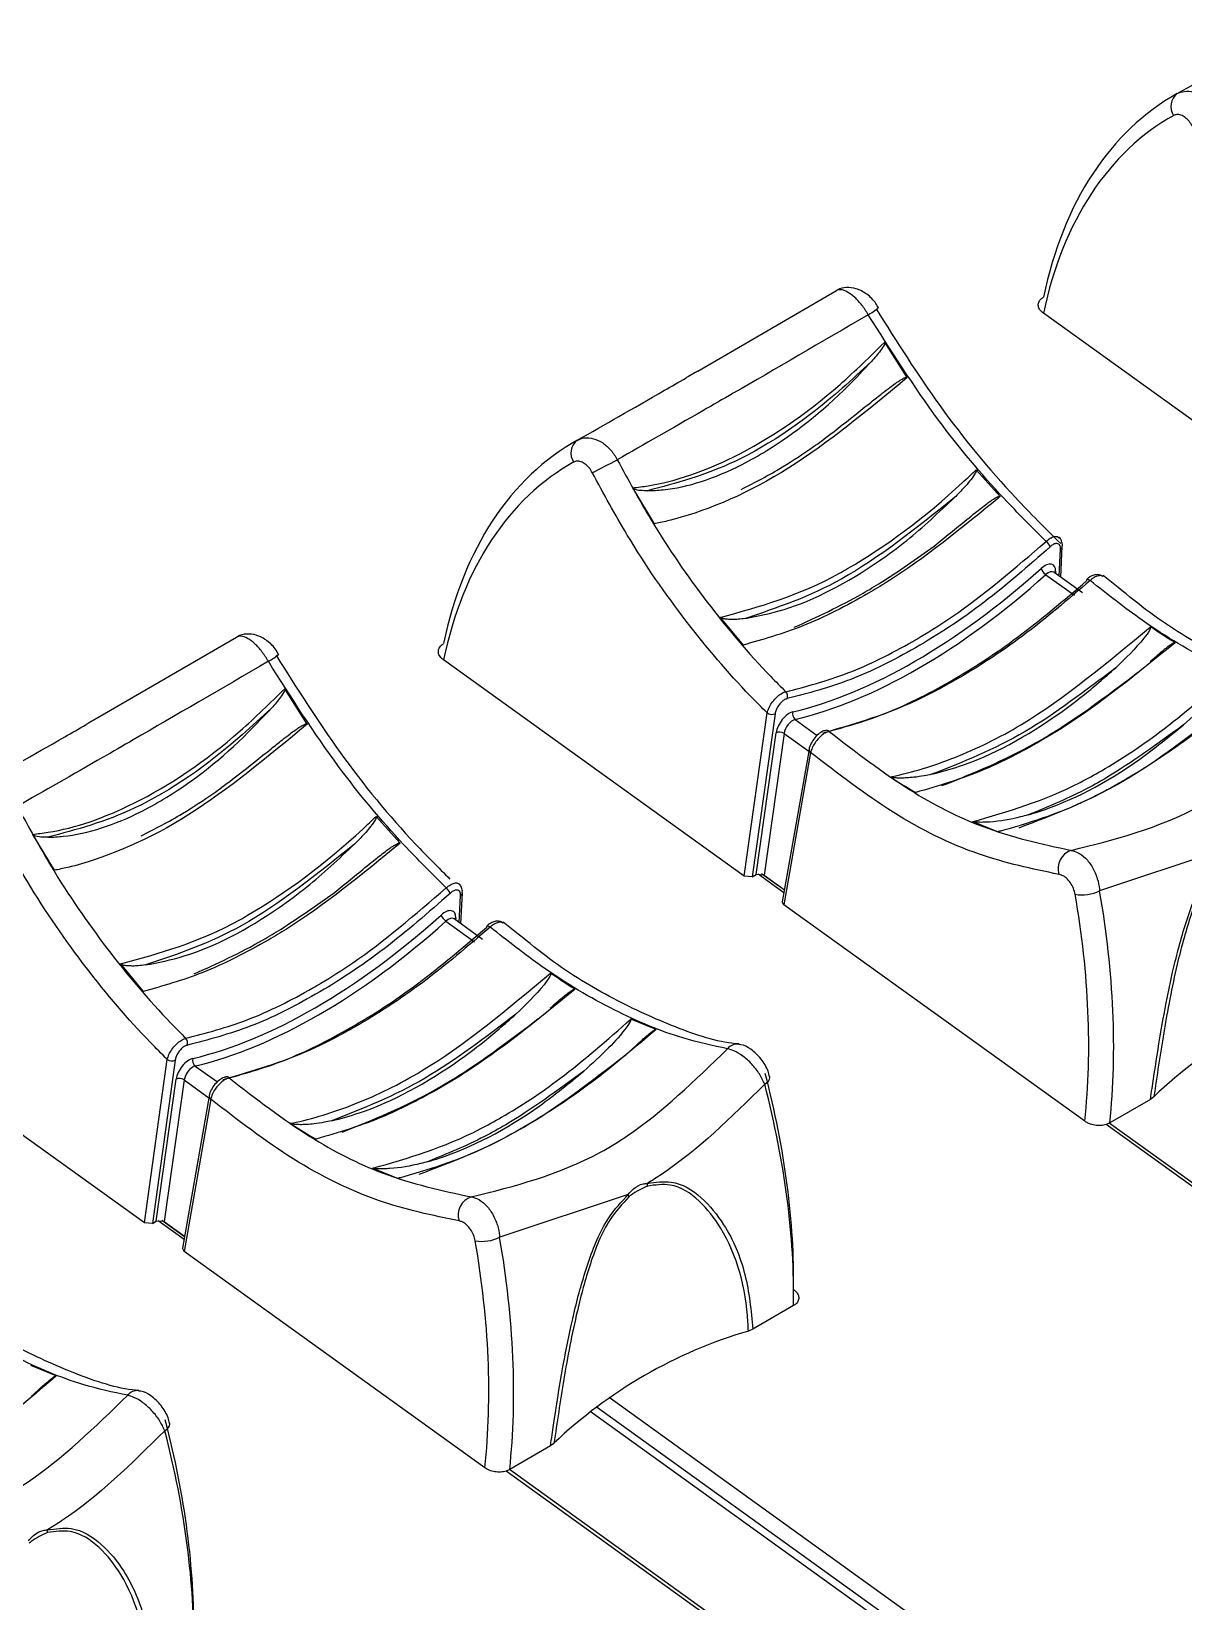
# Model space of a CAD drawing. Header units: inches. Extents: x 1.2 to 43.4, y 1.7 to 28.6.
# Drawn here: x 8.623 to 9.558, y 13.232 to 14.506 of the extents above; entities that cross this region are included whole.
import ezdxf

# ---------------------------------------------------------------- set-up
doc = ezdxf.new("R2010")
doc.units = ezdxf.units.IN
doc.header["$MEASUREMENT"] = 0

msp = doc.modelspace()

# ---------------------------------------------------------------- linework, layer by layer
for p, q in [((9.1639, 14.2303), (9.2764, 14.2957)), ((9.6887, 14.1016), (9.4445, 14.2772)), ((9.3339, 14.225), (9.3156, 14.2538)), ((9.4094, 14.1285), (9.3899, 14.1502)), ((9.1109, 14.1356), (9.1283, 14.1064)), ((9.4574, 14.0639), (9.4584, 14.0861)), ((9.4586, 14.063), (9.4598, 14.0882)), ((9.4531, 14.067), (9.453, 14.067)), ((9.4762, 14.0504), (9.4531, 14.067)), ((9.4544, 14.0679), (9.4543, 14.0661)), ((9.4464, 14.0651), (9.4697, 14.0484)), ((9.5052, 14.0547), (9.493, 14.0643)), ((9.1821, 14.0304), (9.2006, 14.008)), ((8.6768, 13.9491), (8.7893, 14.0144)), ((9.2016, 13.8204), (8.9573, 13.996)), ((8.8468, 13.9438), (8.8285, 13.9726)), ((9.2016, 13.8204), (9.2202, 13.9529)), ((9.2266, 13.9523), (9.2081, 13.8199)), ((9.243, 13.9476), (9.2609, 13.9347)), ((9.2113, 13.8218), (9.2275, 13.9369)), ((9.2339, 13.9363), (9.2178, 13.8214)), ((9.2339, 13.9363), (9.2539, 13.9219)), ((9.2542, 13.9232), (9.2325, 13.7997)), ((9.2555, 13.9207), (9.2338, 13.7972)), ((8.9223, 13.8473), (8.9027, 13.869)), ((9.3871, 13.8647), (9.4078, 13.8564)), ((8.6237, 13.8544), (8.6412, 13.8252)), ((9.5945, 13.8434), (9.4901, 13.8086)), ((9.2081, 13.8199), (9.2016, 13.8204)), ((9.2081, 13.8199), (9.2113, 13.8218)), ((9.2178, 13.8214), (9.2113, 13.8218)), ((9.2128, 13.8223), (9.2338, 13.8072)), ((9.2342, 13.809), (9.2157, 13.8223)), ((9.2178, 13.8214), (9.2343, 13.8095)), ((8.9702, 13.7827), (8.9713, 13.8049)), ((8.9715, 13.7818), (8.9727, 13.807)), ((9.2338, 13.7972), (9.2325, 13.7997)), ((8.9673, 13.7867), (8.9672, 13.7849)), ((9.4781, 13.6216), (9.2338, 13.7972)), ((8.9593, 13.7839), (8.9825, 13.7672)), ((8.966, 13.7858), (8.9659, 13.7858)), ((8.9891, 13.7692), (8.966, 13.7858)), ((9.0181, 13.7735), (9.0059, 13.7831)), ((8.695, 13.7492), (8.7134, 13.7268)), ((8.7145, 13.5392), (8.4702, 13.7148)), ((9.13, 13.6961), (9.1096, 13.7045)), ((8.7145, 13.5392), (8.7331, 13.6717)), ((8.7395, 13.6711), (8.721, 13.5387)), ((8.7558, 13.6664), (8.7738, 13.6535)), ((8.7242, 13.5406), (8.7404, 13.6557)), ((8.7468, 13.6551), (8.7307, 13.5402)), ((8.7468, 13.6551), (8.7668, 13.6407)), ((9.2223, 13.6577), (9.2222, 13.658)), ((8.7671, 13.642), (8.7454, 13.5185)), ((8.7684, 13.6395), (8.7467, 13.516)), ((9.5314, 13.6393), (9.4983, 13.6202)), ((9.5342, 13.6414), (9.5314, 13.6393)), ((9.4954, 13.6191), (10.5627, 12.8516)), ((10.5649, 12.8529), (9.498, 13.6201)), ((8.9, 13.5835), (8.9207, 13.5752)), ((9.1074, 13.5622), (9.003, 13.5274)), ((8.721, 13.5387), (8.7145, 13.5392)), ((8.721, 13.5387), (8.7242, 13.5406)), ((8.7307, 13.5402), (8.7242, 13.5406)), ((8.7256, 13.5411), (8.7467, 13.526)), ((8.7471, 13.5278), (8.7286, 13.5411)), ((8.7307, 13.5402), (8.7471, 13.5283)), ((8.7467, 13.516), (8.7454, 13.5185)), ((8.991, 13.3404), (8.7467, 13.516)), ((9.2416, 13.472), (9.2085, 13.4529)), ((9.2085, 13.4529), (9.2049, 13.4513)), ((8.6429, 13.4149), (8.6224, 13.4233)), ((10.1678, 12.6237), (9.0919, 13.3973)), ((10.1506, 12.6138), (9.0765, 13.3861)), ((10.1562, 12.6169), (9.0814, 13.3898)), ((8.7352, 13.3765), (8.7351, 13.3768)), ((9.0442, 13.3581), (9.0112, 13.339)), ((9.0471, 13.3602), (9.0442, 13.3581)), ((9.0083, 13.3379), (10.0756, 12.5704)), ((10.0778, 12.5717), (9.0109, 13.3389))]:
    msp.add_line(p, q)
at = {"flags": 128}
for points in [[(9.4797, 14.0613), (9.4798, 14.0613), (9.4801, 14.0614), (9.4806, 14.0614), (9.4811, 14.0611), (9.4817, 14.0608), (9.4824, 14.0603)], [(8.9926, 13.7801), (8.9927, 13.7801), (8.993, 13.7802), (8.9935, 13.7801), (8.994, 13.7799), (8.9946, 13.7796), (8.9953, 13.7791)], [(9.2182, 13.6516), (9.22, 13.6529), (9.2213, 13.6542), (9.2221, 13.6556), (9.2224, 13.6568), (9.2223, 13.6577)], [(8.7311, 13.3704), (8.7328, 13.3717), (8.7342, 13.373), (8.735, 13.3744), (8.7353, 13.3756), (8.7352, 13.3765)]]:
    msp.add_lwpolyline(points, dxfattribs=at)
for centre, radius, start, end in [((9.5611, 14.445), 0.0131, 127.1656, 213.8884), ((9.2826, 14.3141), 0.0428, 297.3178, 310.9883), ((9.074, 14.1638), 0.0131, 127.166, 213.8886), ((8.4796, 15.3324), 1.3272, 296.8105, 297.8), ((9.4401, 14.0838), 0.0106, 21.5831, 51.6548), ((9.4572, 14.0884), 0.00263, 298.5245, 353.1214), ((9.4523, 14.0736), 0.0103, 199.6555, 235.2425), ((9.4559, 14.0653), 0.00302, 120.5189, 150.5374), ((9.4805, 14.0606), 0.00101, 142.0932, 203.2874), ((8.7955, 14.0329), 0.0428, 297.3175, 310.9886), ((9.231, 13.9663), 0.00575, 341.6461, 41.8153), ((9.2239, 13.9585), 0.00675, 236.3059, 293.6468), ((9.2465, 13.9521), 0.0057, 162.5357, 231.1763), ((9.2302, 13.9307), 0.00675, 56.3048, 113.6523), ((9.2683, 13.9357), 0.00314, 46.5144, 100.3823), ((9.2568, 13.923), 0.00267, 175.7077, 239.3014), ((9.4721, 13.8266), 0.0157, 108.7596, 197.2769), ((8.953, 13.8026), 0.0106, 21.579, 51.6566), ((8.9701, 13.8072), 0.00263, 298.5256, 353.1226), ((9.4757, 13.8383), 0.033, 260.5487, 295.8396), ((8.9652, 13.7924), 0.0103, 199.6539, 235.2442), ((8.9688, 13.7841), 0.00302, 120.5106, 150.5457), ((8.9934, 13.7794), 0.00101, 142.0959, 203.2944), ((9.8012, 13.3611), 0.3872, 106.3816, 133.613), ((8.7439, 13.6851), 0.00575, 341.6477, 41.8178), ((8.7368, 13.6773), 0.00675, 236.3053, 293.6473), ((8.7594, 13.6709), 0.0057, 162.5356, 231.1783), ((9.1959, 13.6741), 0.0101, 83.9842, 141.2643), ((8.7431, 13.6495), 0.00675, 56.3029, 113.653), ((8.7812, 13.6545), 0.00314, 46.5196, 100.3771), ((8.7697, 13.6418), 0.00267, 175.7, 239.3091), ((9.0998, 13.5703), 0.0232, 356.7631, 2.1936), ((8.985, 13.5454), 0.0157, 108.7599, 197.2762), ((9.0876, 13.555), 0.021, 14.7111, 19.9966), ((8.9886, 13.5571), 0.033, 260.5489, 295.8394), ((9.3141, 13.0799), 0.3872, 106.3816, 133.613), ((8.7088, 13.3929), 0.0101, 83.9827, 141.2658), ((8.6128, 13.2891), 0.023, 356.7455, 2.2112)]:
    msp.add_arc(centre, radius, start, end)
for centre, major_axis, ratio, start_param, end_param in [((9.7851, 14.0231), (-0.2278, 0.4346), 0.609477, 0.015514, 0.635757), ((9.7751, 14.0178), (-0.2206, 0.4222), 0.610422, 0.01635, 0.636592), ((9.298, 13.7419), (-0.2278, 0.4346), 0.609477, 0.015514, 0.635757), ((9.288, 13.7366), (-0.2206, 0.4222), 0.610422, 0.01635, 0.636592), ((9.3748, 14.3553), (0.2683, 0.3841), 0.513883, 3.664852, 4.283029), ((9.4446, 14.0617), (0.0079, 0.0113), 0.513883, 5.597097, 7.424621), ((9.4478, 14.0595), (0.00521, 0.00757), 0.519406, 6.272431, 7.420905), ((9.3781, 14.3531), (0.2709, 0.3878), 0.513775, 3.664923, 4.2831), ((9.2372, 13.942), (0.0079, 0.0113), 0.513883, 0.52326, 2.350784), ((9.2404, 13.9397), (0.00521, 0.00757), 0.519406, 0.519543, 2.347068), ((9.0475, 13.9035), (-0.2821, 0.5398), 0.610422, 3.882904, 4.230235), ((9.0576, 13.9087), (-0.2893, 0.5523), 0.609678, 3.882247, 4.229577), ((8.8877, 14.0741), (0.2683, 0.3841), 0.513883, 3.664852, 4.283029), ((8.9575, 13.7805), (0.0079, 0.0113), 0.513883, 5.597097, 7.424621), ((8.9607, 13.7783), (0.00521, 0.00757), 0.519406, 6.272431, 7.420905), ((8.891, 14.0719), (0.2709, 0.3878), 0.513775, 3.664923, 4.2831), ((8.75, 13.6608), (0.0079, 0.0113), 0.513883, 0.52326, 2.350784), ((8.7533, 13.6585), (0.00521, 0.00757), 0.519406, 0.519543, 2.347068), ((8.8134, 13.7683), (-0.324, 0.5157), 0.54313, 3.836956, 4.184286), ((8.8032, 13.7619), (-0.3312, 0.5282), 0.54393, 3.83737, 4.1847), ((8.5604, 13.6222), (-0.2821, 0.5398), 0.610422, 3.882904, 4.230235), ((8.5704, 13.6275), (-0.2893, 0.5523), 0.609678, 3.882247, 4.229577), ((8.3263, 13.4871), (-0.324, 0.5157), 0.54313, 3.836956, 4.184286), ((8.3161, 13.4807), (-0.3312, 0.5282), 0.54393, 3.83737, 4.1847)]:
    msp.add_ellipse(centre, major_axis=major_axis, ratio=ratio, start_param=start_param, end_param=end_param)
for points, knots in [([(9.5532, 14.4555), (9.5754, 14.4681), (9.6022, 14.4834), (9.6356, 14.5026), (9.6415, 14.5059)], [0, 0, 0, 0, 0.824174, 1, 1, 1, 1]), ([(9.5532, 14.4555), (9.555, 14.4562), (9.559, 14.4579), (9.5662, 14.4571), (9.5738, 14.4536), (9.5807, 14.4476), (9.584, 14.4423), (9.5857, 14.4396)], [0, 0, 0, 0, 0.178683, 0.389456, 0.593993, 0.796184, 1, 1, 1, 1]), ([(9.5653, 14.4291), (9.5645, 14.4304), (9.5629, 14.4332), (9.5596, 14.4362), (9.5561, 14.4382), (9.5528, 14.4387), (9.5511, 14.438), (9.5503, 14.4377)], [0, 0, 0, 0, 0.200877, 0.401617, 0.606568, 0.819277, 1, 1, 1, 1]), ([(9.3023, 14.276), (9.3006, 14.2787), (9.2973, 14.284), (9.2913, 14.2905), (9.2853, 14.2949), (9.2801, 14.2968), (9.2776, 14.296), (9.2764, 14.2957)], [0, 0, 0, 0, 0.203816, 0.406007, 0.610544, 0.821317, 1, 1, 1, 1]), ([(9.3105, 14.2816), (9.3099, 14.2828), (9.3075, 14.2871), (9.3014, 14.293), (9.2931, 14.2976), (9.2848, 14.2984), (9.279, 14.2975), (9.2768, 14.2958), (9.2766, 14.2956)], [0, 0, 0, 0, 0.093418, 0.344977, 0.591035, 0.791071, 0.975801, 1, 1, 1, 1]), ([(9.4445, 14.2772), (9.4434, 14.2781), (9.4414, 14.2798), (9.4401, 14.283), (9.4404, 14.2861), (9.4421, 14.2887), (9.4438, 14.2898), (9.4445, 14.2903)], [0, 0, 0, 0, 0.214827, 0.429682, 0.644208, 0.858604, 1, 1, 1, 1]), ([(9.3023, 14.276), (9.2643, 14.2539), (9.2169, 14.2262), (9.149, 14.1872), (9.1204, 14.1709), (9.0985, 14.1584)], [0, 0, 0, 0, 0.481828, 0.603062, 1, 1, 1, 1]), ([(9.4467, 14.0921), (9.4352, 14.1036), (9.4048, 14.1338), (9.3542, 14.1941), (9.3207, 14.247), (9.3023, 14.276)], [0, 0, 0, 0, 0.215853, 0.569407, 1, 1, 1, 1]), ([(9.3086, 14.2809), (9.3254, 14.2542), (9.3597, 14.1997), (9.4119, 14.1366), (9.4462, 14.1026), (9.4585, 14.0904)], [0, 0, 0, 0, 0.38146, 0.777446, 1, 1, 1, 1]), ([(9.1109, 14.1356), (9.1151, 14.1361), (9.1409, 14.1391), (9.197, 14.1586), (9.2641, 14.2033), (9.3036, 14.242), (9.3156, 14.2538)], [0, 0, 0, 0, 0.066937, 0.41117, 0.821319, 1, 1, 1, 1]), ([(9.3156, 14.2538), (9.3156, 14.2537), (9.3157, 14.2535), (9.3157, 14.2529), (9.3148, 14.2505), (9.3111, 14.2453), (9.3074, 14.241), (9.3049, 14.2381)], [0, 0, 0, 0, 0.013156, 0.033547, 0.09939, 0.407965, 1, 1, 1, 1]), ([(9.3049, 14.2381), (9.297, 14.2308), (9.261, 14.1971), (9.1972, 14.153), (9.1464, 14.1394), (9.1231, 14.1332)], [0, 0, 0, 0, 0.132152, 0.602042, 1, 1, 1, 1]), ([(9.1231, 14.1332), (9.1273, 14.1334), (9.1509, 14.1344), (9.1842, 14.1454), (9.2353, 14.1741), (9.2717, 14.2027), (9.2987, 14.2315), (9.3049, 14.2381)], [0, 0, 0, 0, 0.076489, 0.432336, 0.53972, 0.893345, 1, 1, 1, 1]), ([(9.0661, 14.1742), (9.0882, 14.1869), (9.1151, 14.2022), (9.1485, 14.2214), (9.1543, 14.2247)], [0, 0, 0, 0, 0.824174, 1, 1, 1, 1]), ([(9.3339, 14.225), (9.3017, 14.1984), (9.237, 14.1448), (9.1717, 14.117), (9.1374, 14.1082), (9.1319, 14.1071), (9.1283, 14.1064)], [0, 0, 0, 0, 0.45231, 0.909807, 0.94102, 1, 1, 1, 1]), ([(9.1639, 14.2303), (9.1631, 14.2298), (9.1611, 14.2287), (9.1575, 14.2266), (9.155, 14.2251), (9.1543, 14.2247)], [0, 0, 0, 0, 0.350007, 0.834659, 1, 1, 1, 1]), ([(9.2579, 14.169), (9.2601, 14.1706), (9.2712, 14.1786), (9.2866, 14.1908), (9.3031, 14.204), (9.3126, 14.2115), (9.3192, 14.2166), (9.3237, 14.2199), (9.3267, 14.222), (9.3289, 14.2233), (9.3303, 14.2242), (9.3314, 14.2247), (9.3321, 14.225), (9.3327, 14.2252), (9.3332, 14.2253), (9.3335, 14.2252), (9.3337, 14.2252), (9.3338, 14.2251), (9.3339, 14.225), (9.3339, 14.225)], [0, 0, 0, 0, 0.091006, 0.45554, 0.633539, 0.753183, 0.833289, 0.886893, 0.922832, 0.947014, 0.963374, 0.974519, 0.98219, 0.987543, 0.993251, 0.99559, 0.997954, 0.999545, 1, 1, 1, 1]), ([(9.0661, 14.1742), (9.0679, 14.175), (9.0719, 14.1767), (9.0791, 14.1759), (9.0867, 14.1724), (9.0936, 14.1664), (9.0969, 14.1611), (9.0985, 14.1584)], [0, 0, 0, 0, 0.178683, 0.389456, 0.593992, 0.796184, 1, 1, 1, 1]), ([(9.199, 14.1343), (9.2102, 14.14), (9.2295, 14.1498), (9.2495, 14.1633), (9.2579, 14.169)], [0, 0, 0, 0, 0.575003, 1, 1, 1, 1]), ([(9.0782, 14.1479), (9.0774, 14.1492), (9.0758, 14.152), (9.0725, 14.155), (9.069, 14.157), (9.0657, 14.1575), (9.064, 14.1568), (9.0631, 14.1565)], [0, 0, 0, 0, 0.200876, 0.401617, 0.606568, 0.819277, 1, 1, 1, 1]), ([(9.0985, 14.1584), (9.1075, 14.1418), (9.1294, 14.1016), (9.1709, 14.0415), (9.2089, 13.9966), (9.2312, 13.9742), (9.2353, 13.9701)], [0, 0, 0, 0, 0.23639, 0.574702, 0.922827, 1, 1, 1, 1]), ([(9.2202, 13.9529), (9.2156, 13.9575), (9.1927, 13.9804), (9.1531, 14.027), (9.1103, 14.0887), (9.0874, 14.1309), (9.0782, 14.1479)], [0, 0, 0, 0, 0.085075, 0.420489, 0.765632, 1, 1, 1, 1]), ([(9.1821, 14.0304), (9.2139, 14.0391), (9.2479, 14.0485), (9.3145, 14.0865), (9.3525, 14.1146), (9.3862, 14.1468), (9.3899, 14.1502)], [0, 0, 0, 0, 0.473155, 0.503814, 0.946371, 1, 1, 1, 1]), ([(9.3899, 14.1502), (9.3899, 14.1502), (9.39, 14.15), (9.39, 14.1496), (9.3897, 14.1482), (9.3867, 14.1433), (9.3807, 14.1362), (9.375, 14.1303), (9.3722, 14.1276)], [0, 0, 0, 0, 0.0071183, 0.0170779, 0.0444073, 0.1560306, 0.5991093, 1, 1, 1, 1]), ([(9.1231, 14.1332), (9.1212, 14.1332), (9.1175, 14.1334), (9.1136, 14.1337), (9.1114, 14.1351), (9.1111, 14.1353), (9.1109, 14.1355), (9.1109, 14.1356)], [0, 0, 0, 0, 0.4659079, 0.9337092, 0.9604925, 0.9875222, 1, 1, 1, 1]), ([(9.4094, 14.1285), (9.3784, 14.1032), (9.3426, 14.0739), (9.2891, 14.042), (9.249, 14.0216), (9.2165, 14.0125), (9.2006, 14.008)], [0, 0, 0, 0, 0.428705, 0.496172, 0.752971, 1, 1, 1, 1]), ([(9.3722, 14.1276), (9.3415, 14.103), (9.284, 14.057), (9.2284, 14.0383), (9.2025, 14.0296)], [0, 0, 0, 0, 0.5335978, 1, 1, 1, 1]), ([(9.2025, 14.0296), (9.2129, 14.0316), (9.2471, 14.0384), (9.2927, 14.0624), (9.3393, 14.0967), (9.3594, 14.1155), (9.3722, 14.1276)], [0, 0, 0, 0, 0.194223, 0.641952, 0.771291, 1, 1, 1, 1]), ([(9.3557, 14.0882), (9.3579, 14.09), (9.3689, 14.0988), (9.383, 14.1106), (9.3965, 14.1211), (9.4015, 14.1248), (9.4038, 14.1263), (9.4055, 14.1273), (9.4066, 14.128), (9.4075, 14.1283), (9.4081, 14.1286), (9.4086, 14.1287), (9.409, 14.1287), (9.4092, 14.1286), (9.4093, 14.1285), (9.4094, 14.1285)], [0, 0, 0, 0, 0.129538, 0.648396, 0.820159, 0.877621, 0.916416, 0.942711, 0.960629, 0.972935, 0.981484, 0.990423, 0.994076, 0.997774, 1, 1, 1, 1]), ([(9.2353, 13.9701), (9.2519, 13.9744), (9.285, 13.9831), (9.3227, 14.0018), (9.3514, 14.0186), (9.3877, 14.0415), (9.4215, 14.0705), (9.4467, 14.0921)], [0, 0, 0, 0, 0.248411, 0.496821, 0.527006, 0.647843, 1, 1, 1, 1]), ([(9.4467, 14.0921), (9.4478, 14.0931), (9.4501, 14.0949), (9.4533, 14.0962), (9.4558, 14.0963), (9.4568, 14.0955), (9.4572, 14.0951)], [0, 0, 0, 0, 0.267164, 0.53422, 0.800953, 1, 1, 1, 1]), ([(9.4572, 14.0951), (9.4574, 14.0951), (9.4577, 14.095), (9.4578, 14.0946), (9.4578, 14.0946)], [0, 0, 0, 0, 0.725055, 1, 1, 1, 1]), ([(9.4597, 14.0881), (9.4598, 14.0883), (9.4601, 14.0899), (9.4593, 14.0923), (9.4583, 14.0946), (9.4573, 14.0952), (9.4573, 14.0952)], [0, 0, 0, 0, 0.065465, 0.570659, 0.989136, 1, 1, 1, 1]), ([(9.45, 14.0877), (9.4322, 14.0721), (9.396, 14.0405), (9.3412, 14.0048), (9.2869, 13.9776), (9.2535, 13.9689), (9.2365, 13.9645)], [0, 0, 0, 0, 0.247956, 0.503297, 0.748099, 1, 1, 1, 1]), ([(9.2421, 14.0224), (9.2606, 14.0308), (9.2837, 14.0413), (9.322, 14.0643), (9.3413, 14.078), (9.3557, 14.0882)], [0, 0, 0, 0, 0.499888, 0.626785, 1, 1, 1, 1]), ([(9.4584, 14.0861), (9.4584, 14.0866), (9.4584, 14.0879), (9.4578, 14.0894), (9.4564, 14.0904), (9.4545, 14.0905), (9.4522, 14.0896), (9.4507, 14.0884), (9.45, 14.0877)], [0, 0, 0, 0, 0.108564, 0.292195, 0.471519, 0.647896, 0.823948, 1, 1, 1, 1]), ([(9.2655, 13.9367), (9.2818, 13.9411), (9.3149, 13.9502), (9.3685, 13.9771), (9.4241, 14.0129), (9.4609, 14.0443), (9.4796, 14.0602)], [0, 0, 0, 0, 0.243757, 0.494258, 0.743515, 1, 1, 1, 1]), ([(9.4824, 14.0603), (9.4642, 14.0448), (9.4278, 14.0137), (9.3887, 13.9884), (9.3597, 13.9721), (9.3244, 13.9537), (9.2934, 13.9447), (9.2704, 13.9379)], [0, 0, 0, 0, 0.252922, 0.505844, 0.535964, 0.656537, 1, 1, 1, 1]), ([(9.4929, 14.0635), (9.4929, 14.0635), (9.4921, 14.0644), (9.4899, 14.0651), (9.4868, 14.0652), (9.4835, 14.0641), (9.481, 14.0626), (9.4798, 14.0613), (9.4797, 14.0612)], [0, 0, 0, 0, 0.02074, 0.241936, 0.444701, 0.67877, 0.982536, 1, 1, 1, 1]), ([(9.4926, 14.0637), (9.492, 14.064), (9.4906, 14.0646), (9.4875, 14.0638), (9.4846, 14.0622), (9.483, 14.0608), (9.4824, 14.0603)], [0, 0, 0, 0, 0.2728771, 0.5663666, 0.8590465, 1, 1, 1, 1]), ([(9.6752, 13.9616), (9.6632, 13.9641), (9.6334, 13.9705), (9.5828, 13.9918), (9.5299, 14.0228), (9.4965, 14.0492), (9.4824, 14.0603)], [0, 0, 0, 0, 0.196948, 0.486122, 0.783685, 1, 1, 1, 1]), ([(9.6842, 13.9655), (9.6833, 13.9656), (9.6675, 13.9667), (9.6332, 13.9782), (9.5826, 14.001), (9.5393, 14.0269), (9.5137, 14.0478), (9.5052, 14.0547)], [0, 0, 0, 0, 0.016398, 0.30019, 0.579936, 0.861127, 1, 1, 1, 1]), ([(9.2025, 14.0296), (9.2005, 14.0293), (9.1971, 14.0289), (9.1926, 14.0287), (9.1893, 14.0288), (9.187, 14.0289), (9.1855, 14.0291), (9.1844, 14.0294), (9.1836, 14.0296), (9.1831, 14.0298), (9.1826, 14.03), (9.1823, 14.0302), (9.1822, 14.0303), (9.1821, 14.0304), (9.1821, 14.0304)], [0, 0, 0, 0, 0.2985052, 0.5281942, 0.6830263, 0.7873225, 0.8575962, 0.9050342, 0.9371783, 0.9591185, 0.9814336, 0.9902001, 0.9968872, 1, 1, 1, 1]), ([(8.8234, 14.0004), (8.8228, 14.0016), (8.8204, 14.0059), (8.8143, 14.0118), (8.806, 14.0164), (8.7976, 14.0172), (8.7919, 14.0163), (8.7897, 14.0146), (8.7895, 14.0144)], [0, 0, 0, 0, 0.093418, 0.344977, 0.591035, 0.791071, 0.975801, 1, 1, 1, 1]), ([(9.3202, 13.901), (9.3207, 13.9011), (9.3376, 13.9045), (9.3726, 13.9154), (9.4434, 13.9494), (9.4965, 13.9938), (9.5314, 14.0229)], [0, 0, 0, 0, 0.007572, 0.255601, 0.510614, 1, 1, 1, 1]), ([(9.5314, 14.0229), (9.5314, 14.0229), (9.5315, 14.0228), (9.5316, 14.0225), (9.5315, 14.0217), (9.5299, 14.0185), (9.5212, 14.0069), (9.5112, 13.9973), (9.5032, 13.9896)], [0, 0, 0, 0, 0.004434, 0.010173, 0.021006, 0.068061, 0.254001, 1, 1, 1, 1]), ([(9.5514, 14.0099), (9.5509, 14.0102), (9.5449, 14.0139), (9.5382, 14.0182), (9.532, 14.0225), (9.5314, 14.0229)], [0, 0, 0, 0, 0.066272, 0.901769, 1, 1, 1, 1]), ([(8.8152, 13.9948), (8.8135, 13.9975), (8.8102, 14.0028), (8.8042, 14.0093), (8.7982, 14.0137), (8.7929, 14.0156), (8.7904, 14.0148), (8.7893, 14.0144)], [0, 0, 0, 0, 0.203816, 0.406007, 0.610544, 0.821317, 1, 1, 1, 1]), ([(8.9573, 13.996), (8.9563, 13.9969), (8.9543, 13.9986), (8.953, 14.0018), (8.9533, 14.0049), (8.955, 14.0074), (8.9567, 14.0086), (8.9574, 14.0091)], [0, 0, 0, 0, 0.214826, 0.429685, 0.644207, 0.85861, 1, 1, 1, 1]), ([(9.5514, 14.0099), (9.5208, 13.985), (9.4841, 13.955), (9.4327, 13.9244), (9.3916, 13.9031), (9.3593, 13.8937), (9.3408, 13.8883)], [0, 0, 0, 0, 0.4203182, 0.5050781, 0.717723, 1, 1, 1, 1]), ([(9.5311, 13.9946), (9.5324, 13.9957), (9.5353, 13.9983), (9.5394, 14.0018), (9.543, 14.0048), (9.5456, 14.0068), (9.5473, 14.008), (9.5486, 14.0088), (9.5494, 14.0094), (9.5501, 14.0097), (9.5507, 14.0099), (9.551, 14.01), (9.5512, 14.0099), (9.5513, 14.0099), (9.5514, 14.0099)], [0, 0, 0, 0, 0.206342, 0.462952, 0.636174, 0.753258, 0.832573, 0.886514, 0.923416, 0.948906, 0.975529, 0.986143, 0.994939, 1, 1, 1, 1]), ([(8.8152, 13.9948), (8.7772, 13.9727), (8.7297, 13.945), (8.6619, 13.906), (8.6333, 13.8897), (8.6114, 13.8772)], [0, 0, 0, 0, 0.481829, 0.603063, 1, 1, 1, 1]), ([(8.9596, 13.8109), (8.948, 13.8224), (8.9177, 13.8526), (8.8671, 13.9129), (8.8336, 13.9658), (8.8152, 13.9948)], [0, 0, 0, 0, 0.2158531, 0.5694075, 1, 1, 1, 1]), ([(8.8214, 13.9997), (8.8383, 13.973), (8.8726, 13.9186), (8.922, 13.8585), (8.9533, 13.8274), (8.9626, 13.8181)], [0, 0, 0, 0, 0.402745, 0.820825, 1, 1, 1, 1]), ([(9.5032, 13.9896), (9.4786, 13.9709), (9.4282, 13.9324), (9.3789, 13.913), (9.3537, 13.9031)], [0, 0, 0, 0, 0.487974, 1, 1, 1, 1]), ([(9.3537, 13.9031), (9.3612, 13.9051), (9.3946, 13.914), (9.4369, 13.937), (9.4794, 13.9687), (9.4942, 13.9817), (9.5032, 13.9896)], [0, 0, 0, 0, 0.156721, 0.702167, 0.818098, 1, 1, 1, 1]), ([(9.3621, 13.8939), (9.3872, 13.9039), (9.4182, 13.9164), (9.472, 13.9487), (9.4998, 13.9696), (9.5212, 13.9859)], [0, 0, 0, 0, 0.491015, 0.605205, 1, 1, 1, 1]), ([(9.3871, 13.8647), (9.4158, 13.8729), (9.45, 13.8828), (9.5016, 13.9115), (9.5429, 13.9383), (9.5776, 13.9689), (9.5967, 13.9857)], [0, 0, 0, 0, 0.422733, 0.503535, 0.726272, 1, 1, 1, 1]), ([(9.6172, 13.9773), (9.5997, 13.9625), (9.5649, 13.9328), (9.5275, 13.9083), (9.4995, 13.8921), (9.4631, 13.8726), (9.4315, 13.8633), (9.4078, 13.8564)], [0, 0, 0, 0, 0.242688, 0.485374, 0.515758, 0.637393, 1, 1, 1, 1]), ([(9.5967, 13.9857), (9.5967, 13.9857), (9.5968, 13.9857), (9.5969, 13.9855), (9.5968, 13.985), (9.5959, 13.9828), (9.5903, 13.9748), (9.5776, 13.9607), (9.5652, 13.9495), (9.5583, 13.9433)], [0, 0, 0, 0, 0.00301, 0.006717, 0.013212, 0.034266, 0.132434, 0.522424, 1, 1, 1, 1]), ([(8.6237, 13.8544), (8.6279, 13.8549), (8.6538, 13.8579), (8.7099, 13.8774), (8.777, 13.9221), (8.8165, 13.9608), (8.8285, 13.9726)], [0, 0, 0, 0, 0.066937, 0.41117, 0.821319, 1, 1, 1, 1]), ([(8.8285, 13.9726), (8.8285, 13.9725), (8.8286, 13.9723), (8.8286, 13.9716), (8.8276, 13.9693), (8.824, 13.9641), (8.8203, 13.9598), (8.8178, 13.9569)], [0, 0, 0, 0, 0.013157, 0.033545, 0.099393, 0.407966, 1, 1, 1, 1]), ([(9.2202, 13.9529), (9.2206, 13.9542), (9.2213, 13.9568), (9.2239, 13.9611), (9.227, 13.965), (9.2306, 13.968), (9.2334, 13.9696), (9.2348, 13.97), (9.2353, 13.9701)], [0, 0, 0, 0, 0.186973, 0.3745, 0.560678, 0.743148, 0.921863, 1, 1, 1, 1]), ([(8.8178, 13.9569), (8.8099, 13.9496), (8.7739, 13.9159), (8.71, 13.8718), (8.6593, 13.8582), (8.636, 13.852)], [0, 0, 0, 0, 0.1321521, 0.6020416, 1, 1, 1, 1]), ([(8.636, 13.852), (8.6402, 13.8522), (8.6638, 13.8532), (8.6971, 13.8642), (8.7482, 13.8929), (8.7846, 13.9215), (8.8115, 13.9503), (8.8178, 13.9569)], [0, 0, 0, 0, 0.0764891, 0.4323361, 0.5397206, 0.8933452, 1, 1, 1, 1]), ([(9.2365, 13.9645), (9.2362, 13.9644), (9.2351, 13.9641), (9.2332, 13.9631), (9.2309, 13.9609), (9.2288, 13.9582), (9.2273, 13.9552), (9.2269, 13.9533), (9.2266, 13.9523)], [0, 0, 0, 0, 0.077738, 0.255436, 0.437191, 0.623377, 0.811727, 1, 1, 1, 1]), ([(9.4248, 13.8598), (9.4528, 13.8704), (9.5068, 13.8909), (9.5648, 13.9354), (9.5927, 13.9569)], [0, 0, 0, 0, 0.517848, 1, 1, 1, 1]), ([(9.4671, 13.8414), (9.5024, 13.8502), (9.5453, 13.861), (9.6155, 13.9038), (9.6487, 13.9359), (9.6752, 13.9616)], [0, 0, 0, 0, 0.482262, 0.585619, 1, 1, 1, 1]), ([(8.579, 13.893), (8.6011, 13.9057), (8.628, 13.921), (8.6614, 13.9402), (8.6672, 13.9435)], [0, 0, 0, 0, 0.824174, 1, 1, 1, 1]), ([(8.8468, 13.9438), (8.8146, 13.9172), (8.7499, 13.8636), (8.6846, 13.8358), (8.6503, 13.827), (8.6448, 13.8259), (8.6412, 13.8252)], [0, 0, 0, 0, 0.45231, 0.909806, 0.941019, 1, 1, 1, 1]), ([(8.6768, 13.9491), (8.676, 13.9486), (8.674, 13.9474), (8.6704, 13.9454), (8.6679, 13.9439), (8.6672, 13.9435)], [0, 0, 0, 0, 0.35001, 0.834657, 1, 1, 1, 1]), ([(8.7708, 13.8878), (8.773, 13.8894), (8.784, 13.8974), (8.7995, 13.9095), (8.816, 13.9227), (8.8255, 13.9303), (8.8321, 13.9354), (8.8365, 13.9387), (8.8396, 13.9408), (8.8417, 13.9421), (8.8432, 13.943), (8.8443, 13.9435), (8.845, 13.9438), (8.8456, 13.944), (8.846, 13.9441), (8.8464, 13.944), (8.8466, 13.944), (8.8467, 13.9439), (8.8467, 13.9438), (8.8468, 13.9438)], [0, 0, 0, 0, 0.091008, 0.455539, 0.63354, 0.753184, 0.833289, 0.886893, 0.922833, 0.947014, 0.963375, 0.97452, 0.982191, 0.987542, 0.993251, 0.99559, 0.997954, 0.999545, 1, 1, 1, 1]), ([(9.432, 13.8701), (9.435, 13.871), (9.464, 13.8799), (9.5075, 13.9019), (9.5465, 13.9337), (9.5583, 13.9433)], [0, 0, 0, 0, 0.07306, 0.718365, 1, 1, 1, 1]), ([(9.5583, 13.9433), (9.5372, 13.9279), (9.5103, 13.9082), (9.468, 13.8848), (9.4472, 13.8763), (9.432, 13.8701)], [0, 0, 0, 0, 0.497032, 0.634013, 1, 1, 1, 1]), ([(9.2677, 13.9386), (9.2673, 13.9385), (9.2655, 13.9383), (9.2625, 13.9364), (9.2588, 13.933), (9.2558, 13.9283), (9.2542, 13.925), (9.2542, 13.9233), (9.2542, 13.9232)], [0, 0, 0, 0, 0.074056, 0.270469, 0.511237, 0.746673, 0.985226, 1, 1, 1, 1]), ([(9.2704, 13.9379), (9.2694, 13.9376), (9.2672, 13.9369), (9.2637, 13.9342), (9.2604, 13.9307), (9.2577, 13.9267), (9.2561, 13.9232), (9.2556, 13.9214), (9.2555, 13.9207)], [0, 0, 0, 0, 0.18149, 0.362967, 0.54443, 0.726208, 0.908501, 1, 1, 1, 1]), ([(9.2704, 13.9379), (9.2922, 13.9212), (9.3331, 13.8896), (9.4001, 13.8558), (9.4431, 13.8466), (9.4671, 13.8414)], [0, 0, 0, 0, 0.33474, 0.629276, 1, 1, 1, 1]), ([(9.4571, 13.8219), (9.4355, 13.8264), (9.3914, 13.8355), (9.3225, 13.8691), (9.2777, 13.9037), (9.2555, 13.9207)], [0, 0, 0, 0, 0.327408, 0.667083, 1, 1, 1, 1]), ([(9.3537, 13.9031), (9.3517, 13.9027), (9.3469, 13.9017), (9.3402, 13.9007), (9.3341, 13.9002), (9.33, 13.9), (9.3271, 13.9), (9.325, 13.9001), (9.3236, 13.9002), (9.3226, 13.9004), (9.3218, 13.9005), (9.3212, 13.9006), (9.3208, 13.9008), (9.3205, 13.9009), (9.3203, 13.9009), (9.3203, 13.901), (9.3202, 13.901)], [0, 0, 0, 0, 0.190859, 0.453326, 0.630179, 0.749418, 0.82991, 0.884362, 0.921323, 0.946536, 0.963872, 0.98008, 0.988487, 0.994462, 0.998623, 1, 1, 1, 1]), ([(9.3202, 13.901), (9.3208, 13.9006), (9.3271, 13.8965), (9.334, 13.8923), (9.3403, 13.8886), (9.3408, 13.8883)], [0, 0, 0, 0, 0.082514, 0.920631, 1, 1, 1, 1]), ([(8.6114, 13.8772), (8.6204, 13.8606), (8.6423, 13.8204), (8.6838, 13.7603), (8.7218, 13.7154), (8.7441, 13.693), (8.7482, 13.6889)], [0, 0, 0, 0, 0.23639, 0.574702, 0.922827, 1, 1, 1, 1]), ([(8.7119, 13.8531), (8.723, 13.8588), (8.7424, 13.8686), (8.7624, 13.8821), (8.7708, 13.8878)], [0, 0, 0, 0, 0.575003, 1, 1, 1, 1]), ([(8.7331, 13.6717), (8.7285, 13.6763), (8.7055, 13.6992), (8.666, 13.7458), (8.6232, 13.8075), (8.6003, 13.8497), (8.5911, 13.8667)], [0, 0, 0, 0, 0.085075, 0.420489, 0.765632, 1, 1, 1, 1]), ([(8.695, 13.7492), (8.7268, 13.7579), (8.7607, 13.7672), (8.8274, 13.8053), (8.8654, 13.8334), (8.8991, 13.8656), (8.9027, 13.869)], [0, 0, 0, 0, 0.473156, 0.503814, 0.946371, 1, 1, 1, 1]), ([(8.9027, 13.869), (8.9028, 13.869), (8.9029, 13.8688), (8.9029, 13.8684), (8.9025, 13.867), (8.8995, 13.8621), (8.8935, 13.855), (8.8878, 13.8491), (8.8851, 13.8464)], [0, 0, 0, 0, 0.007118, 0.017078, 0.044407, 0.156028, 0.599112, 1, 1, 1, 1]), ([(9.432, 13.8701), (9.43, 13.8696), (9.4197, 13.8667), (9.4081, 13.8647), (9.3972, 13.8642), (9.3942, 13.8641), (9.3921, 13.8642), (9.3907, 13.8642), (9.3896, 13.8643), (9.3889, 13.8643), (9.3883, 13.8644), (9.3878, 13.8645), (9.3874, 13.8646), (9.3872, 13.8646), (9.3871, 13.8647), (9.3871, 13.8647)], [0, 0, 0, 0, 0.143508, 0.718432, 0.808887, 0.869837, 0.91103, 0.938984, 0.958064, 0.971192, 0.98034, 0.990104, 0.994047, 0.998029, 1, 1, 1, 1]), ([(8.636, 13.852), (8.6341, 13.852), (8.6304, 13.8522), (8.6265, 13.8525), (8.6242, 13.8539), (8.6239, 13.8541), (8.6238, 13.8543), (8.6237, 13.8544)], [0, 0, 0, 0, 0.465907, 0.933708, 0.960491, 0.987521, 1, 1, 1, 1]), ([(9.4078, 13.8564), (9.4077, 13.8564), (9.4076, 13.8565), (9.4076, 13.8566), (9.4078, 13.8568), (9.4086, 13.857), (9.4097, 13.8572), (9.4102, 13.8572)], [0, 0, 0, 0, 0.030356, 0.072765, 0.186509, 0.640527, 1, 1, 1, 1]), ([(8.9223, 13.8473), (8.8913, 13.822), (8.8555, 13.7927), (8.802, 13.7608), (8.7618, 13.7404), (8.7294, 13.7313), (8.7134, 13.7268)], [0, 0, 0, 0, 0.428705, 0.496172, 0.75297, 1, 1, 1, 1]), ([(8.8851, 13.8464), (8.8544, 13.8218), (8.7969, 13.7758), (8.7413, 13.7571), (8.7154, 13.7484)], [0, 0, 0, 0, 0.533598, 1, 1, 1, 1]), ([(8.7154, 13.7484), (8.7258, 13.7504), (8.76, 13.7572), (8.8056, 13.7812), (8.8522, 13.8155), (8.8723, 13.8343), (8.8851, 13.8464)], [0, 0, 0, 0, 0.194223, 0.641953, 0.77129, 1, 1, 1, 1]), ([(8.8686, 13.807), (8.8708, 13.8088), (8.8818, 13.8176), (8.8959, 13.8294), (8.9093, 13.8399), (8.9144, 13.8436), (8.9167, 13.8451), (8.9184, 13.8461), (8.9195, 13.8468), (8.9204, 13.8471), (8.921, 13.8474), (8.9215, 13.8475), (8.9219, 13.8475), (8.9221, 13.8474), (8.9222, 13.8473), (8.9223, 13.8473)], [0, 0, 0, 0, 0.129537, 0.648397, 0.82016, 0.877622, 0.916417, 0.94271, 0.960628, 0.972935, 0.981484, 0.990422, 0.994075, 0.997774, 1, 1, 1, 1]), ([(9.4671, 13.8414), (9.4687, 13.841), (9.4727, 13.84), (9.4789, 13.8354), (9.4846, 13.8278), (9.4884, 13.8189), (9.4898, 13.8123), (9.4901, 13.809), (9.4901, 13.8086)], [0, 0, 0, 0, 0.1553924, 0.3619951, 0.5741256, 0.7873461, 0.9680247, 1, 1, 1, 1]), ([(9.5314, 13.6393), (9.5318, 13.6423), (9.5369, 13.6759), (9.5444, 13.7265), (9.5611, 13.7876), (9.5749, 13.8222), (9.5889, 13.8374), (9.5945, 13.8434)], [0, 0, 0, 0, 0.047044, 0.53055, 0.70693, 0.883364, 1, 1, 1, 1]), ([(9.5951, 13.8415), (9.5897, 13.8357), (9.5761, 13.8208), (9.5629, 13.7868), (9.551, 13.7426), (9.5417, 13.6924), (9.5367, 13.6584), (9.5342, 13.6414)], [0, 0, 0, 0, 0.1147473, 0.2900473, 0.4666064, 0.73294, 1, 1, 1, 1]), ([(8.9596, 13.8109), (8.9607, 13.8119), (8.963, 13.8137), (8.9662, 13.815), (8.9687, 13.8151), (8.9697, 13.8143), (8.9701, 13.8139)], [0, 0, 0, 0, 0.267158, 0.534217, 0.800951, 1, 1, 1, 1]), ([(8.9701, 13.8139), (8.9703, 13.8138), (8.9706, 13.8138), (8.9706, 13.8134), (8.9707, 13.8134)], [0, 0, 0, 0, 0.725033, 1, 1, 1, 1]), ([(8.9726, 13.8069), (8.9726, 13.8071), (8.9729, 13.8087), (8.9722, 13.8111), (8.9711, 13.8134), (8.9702, 13.814), (8.9702, 13.814)], [0, 0, 0, 0, 0.065462, 0.570655, 0.989126, 1, 1, 1, 1]), ([(9.4703, 13.8057), (9.4699, 13.8073), (9.4691, 13.8105), (9.4665, 13.8152), (9.4633, 13.8189), (9.46, 13.8212), (9.458, 13.8217), (9.4571, 13.8219)], [0, 0, 0, 0, 0.214995, 0.4300739, 0.6421644, 0.8468164, 1, 1, 1, 1]), ([(8.7482, 13.6889), (8.7648, 13.6932), (8.7979, 13.7019), (8.8356, 13.7206), (8.8643, 13.7374), (8.9006, 13.7603), (8.9344, 13.7893), (8.9596, 13.8109)], [0, 0, 0, 0, 0.2484106, 0.496821, 0.5270065, 0.6478431, 1, 1, 1, 1]), ([(8.9628, 13.8065), (8.945, 13.7909), (8.9089, 13.7593), (8.8541, 13.7236), (8.7998, 13.6964), (8.7663, 13.6877), (8.7494, 13.6833)], [0, 0, 0, 0, 0.247956, 0.503298, 0.748099, 1, 1, 1, 1]), ([(8.755, 13.7412), (8.7735, 13.7496), (8.7966, 13.7601), (8.8349, 13.7831), (8.8542, 13.7968), (8.8686, 13.807)], [0, 0, 0, 0, 0.4998887, 0.6267858, 1, 1, 1, 1]), ([(8.9713, 13.8049), (8.9713, 13.8054), (8.9713, 13.8067), (8.9707, 13.8082), (8.9693, 13.8092), (8.9674, 13.8093), (8.9651, 13.8084), (8.9636, 13.8072), (8.9628, 13.8065)], [0, 0, 0, 0, 0.108565, 0.292191, 0.471515, 0.64789, 0.823949, 1, 1, 1, 1]), ([(8.7784, 13.6554), (8.7947, 13.6599), (8.8278, 13.669), (8.8814, 13.6959), (8.937, 13.7317), (8.9738, 13.7631), (8.9925, 13.779)], [0, 0, 0, 0, 0.243756, 0.494258, 0.743515, 1, 1, 1, 1]), ([(8.9953, 13.7791), (8.9771, 13.7636), (8.9407, 13.7325), (8.9016, 13.7072), (8.8726, 13.6909), (8.8373, 13.6725), (8.8063, 13.6635), (8.7833, 13.6567)], [0, 0, 0, 0, 0.252922, 0.505844, 0.535964, 0.656537, 1, 1, 1, 1]), ([(9.0058, 13.7823), (9.0058, 13.7823), (9.005, 13.7832), (9.0028, 13.7839), (8.9997, 13.784), (8.9964, 13.7829), (8.9939, 13.7814), (8.9927, 13.7801), (8.9926, 13.78)], [0, 0, 0, 0, 0.020737, 0.241937, 0.444695, 0.678763, 0.982536, 1, 1, 1, 1]), ([(9.0055, 13.7825), (9.0049, 13.7828), (9.0035, 13.7834), (9.0004, 13.7826), (8.9975, 13.781), (8.9958, 13.7796), (8.9953, 13.7791)], [0, 0, 0, 0, 0.272879, 0.566363, 0.859045, 1, 1, 1, 1]), ([(9.1881, 13.6804), (9.1761, 13.6829), (9.1463, 13.6893), (9.0957, 13.7106), (9.0428, 13.7416), (9.0094, 13.768), (8.9953, 13.7791)], [0, 0, 0, 0, 0.196948, 0.486122, 0.783685, 1, 1, 1, 1]), ([(9.1971, 13.6843), (9.1962, 13.6844), (9.1804, 13.6855), (9.146, 13.697), (9.0955, 13.7198), (9.0522, 13.7457), (9.0266, 13.7666), (9.0181, 13.7735)], [0, 0, 0, 0, 0.016398, 0.30019, 0.579936, 0.861127, 1, 1, 1, 1]), ([(8.7154, 13.7484), (8.7134, 13.7481), (8.71, 13.7477), (8.7055, 13.7475), (8.7022, 13.7476), (8.6999, 13.7477), (8.6984, 13.7479), (8.6973, 13.7482), (8.6965, 13.7484), (8.6959, 13.7486), (8.6955, 13.7488), (8.6952, 13.749), (8.6951, 13.7491), (8.695, 13.7492), (8.695, 13.7492)], [0, 0, 0, 0, 0.2985056, 0.5281948, 0.6830271, 0.7873235, 0.8575935, 0.9050352, 0.9371758, 0.9591194, 0.9814346, 0.9901988, 0.9968872, 1, 1, 1, 1]), ([(8.8331, 13.6198), (8.8336, 13.6199), (8.8505, 13.6233), (8.8855, 13.6342), (8.9563, 13.6682), (9.0094, 13.7126), (9.0442, 13.7417)], [0, 0, 0, 0, 0.007572, 0.255601, 0.510614, 1, 1, 1, 1]), ([(9.0442, 13.7417), (9.0443, 13.7417), (9.0444, 13.7416), (9.0444, 13.7413), (9.0444, 13.7405), (9.0428, 13.7373), (9.0341, 13.7257), (9.0241, 13.7161), (9.0161, 13.7084)], [0, 0, 0, 0, 0.004435, 0.010172, 0.021005, 0.06806, 0.254, 1, 1, 1, 1]), ([(9.0642, 13.7287), (9.0638, 13.7289), (9.0578, 13.7327), (9.0511, 13.737), (9.0449, 13.7413), (9.0442, 13.7417)], [0, 0, 0, 0, 0.066272, 0.901769, 1, 1, 1, 1]), ([(9.0642, 13.7287), (9.0337, 13.7038), (8.997, 13.6738), (8.9455, 13.6432), (8.9045, 13.6219), (8.8722, 13.6125), (8.8537, 13.6071)], [0, 0, 0, 0, 0.420318, 0.505078, 0.717723, 1, 1, 1, 1]), ([(9.044, 13.7134), (9.0453, 13.7145), (9.0482, 13.7171), (9.0523, 13.7206), (9.0559, 13.7236), (9.0584, 13.7255), (9.0602, 13.7268), (9.0614, 13.7276), (9.0623, 13.7282), (9.063, 13.7285), (9.0635, 13.7287), (9.0639, 13.7288), (9.0641, 13.7287), (9.0642, 13.7287), (9.0642, 13.7287)], [0, 0, 0, 0, 0.206342, 0.462957, 0.6361694, 0.7532539, 0.8325727, 0.886514, 0.9234115, 0.9489061, 0.975529, 0.9861426, 0.9949395, 1, 1, 1, 1]), ([(9.0161, 13.7084), (8.9915, 13.6897), (8.9411, 13.6512), (8.8918, 13.6318), (8.8666, 13.6219)], [0, 0, 0, 0, 0.487975, 1, 1, 1, 1]), ([(8.8666, 13.6219), (8.8741, 13.6239), (8.9075, 13.6328), (8.9498, 13.6558), (8.9923, 13.6875), (9.0071, 13.7005), (9.0161, 13.7084)], [0, 0, 0, 0, 0.1567214, 0.702166, 0.8180983, 1, 1, 1, 1]), ([(8.875, 13.6127), (8.9001, 13.6227), (8.9311, 13.6351), (8.9849, 13.6675), (9.0126, 13.6884), (9.0341, 13.7047)], [0, 0, 0, 0, 0.491016, 0.605205, 1, 1, 1, 1]), ([(8.9, 13.5835), (8.9287, 13.5917), (8.9629, 13.6016), (9.0144, 13.6303), (9.0558, 13.6571), (9.0904, 13.6877), (9.1096, 13.7045)], [0, 0, 0, 0, 0.422733, 0.503535, 0.726271, 1, 1, 1, 1]), ([(9.1096, 13.7045), (9.1096, 13.7045), (9.1097, 13.7045), (9.1098, 13.7043), (9.1097, 13.7038), (9.1088, 13.7016), (9.1031, 13.6936), (9.0905, 13.6795), (9.078, 13.6683), (9.0712, 13.6621)], [0, 0, 0, 0, 0.00301, 0.006718, 0.013211, 0.034266, 0.132435, 0.522423, 1, 1, 1, 1]), ([(8.7331, 13.6717), (8.7335, 13.673), (8.7342, 13.6756), (8.7367, 13.6799), (8.7399, 13.6838), (8.7434, 13.6868), (8.7463, 13.6884), (8.7477, 13.6888), (8.7482, 13.6889)], [0, 0, 0, 0, 0.186974, 0.374498, 0.560677, 0.743147, 0.921863, 1, 1, 1, 1]), ([(9.13, 13.6961), (9.1126, 13.6813), (9.0778, 13.6516), (9.0404, 13.6271), (9.0124, 13.6109), (8.976, 13.5914), (8.9443, 13.5821), (8.9207, 13.5752)], [0, 0, 0, 0, 0.242688, 0.485374, 0.515758, 0.637392, 1, 1, 1, 1]), ([(9.11, 13.6797), (9.1107, 13.6803), (9.1132, 13.6826), (9.117, 13.6861), (9.1211, 13.6897), (9.1238, 13.6921), (9.1258, 13.6936), (9.1271, 13.6946), (9.1281, 13.6953), (9.1288, 13.6957), (9.1293, 13.696), (9.1297, 13.6961), (9.1299, 13.6961), (9.13, 13.6961), (9.13, 13.6961)], [0, 0, 0, 0, 0.110126, 0.40074, 0.596754, 0.728881, 0.817996, 0.878201, 0.919029, 0.946909, 0.974724, 0.985958, 0.995006, 1, 1, 1, 1]), ([(8.7494, 13.6833), (8.749, 13.6832), (8.748, 13.6829), (8.7461, 13.6819), (8.7438, 13.6797), (8.7417, 13.677), (8.7402, 13.674), (8.7397, 13.6721), (8.7395, 13.6711)], [0, 0, 0, 0, 0.077751, 0.255441, 0.437195, 0.62338, 0.811728, 1, 1, 1, 1]), ([(8.9377, 13.5786), (8.9657, 13.5892), (9.0197, 13.6097), (9.0776, 13.6542), (9.1056, 13.6757)], [0, 0, 0, 0, 0.517848, 1, 1, 1, 1]), ([(8.9799, 13.5602), (9.0153, 13.569), (9.0582, 13.5798), (9.1284, 13.6226), (9.1616, 13.6547), (9.1881, 13.6804)], [0, 0, 0, 0, 0.482261, 0.585618, 1, 1, 1, 1]), ([(9.2182, 13.6516), (9.2169, 13.6544), (9.2143, 13.66), (9.2079, 13.6681), (9.2006, 13.6747), (9.1936, 13.6789), (9.1898, 13.6799), (9.1881, 13.6804)], [0, 0, 0, 0, 0.212336, 0.425643, 0.637859, 0.844545, 1, 1, 1, 1]), ([(9.222, 13.6577), (9.2217, 13.6592), (9.2206, 13.6642), (9.2154, 13.6726), (9.2077, 13.6799), (9.2012, 13.6836), (9.1977, 13.6838), (9.1971, 13.6838)], [0, 0, 0, 0, 0.12272, 0.412965, 0.713717, 0.955456, 1, 1, 1, 1]), ([(8.9449, 13.5889), (8.9479, 13.5898), (8.9769, 13.5986), (9.0203, 13.6207), (9.0594, 13.6525), (9.0712, 13.6621)], [0, 0, 0, 0, 0.07306, 0.718364, 1, 1, 1, 1]), ([(9.0712, 13.6621), (9.0501, 13.6467), (9.0232, 13.627), (8.9809, 13.6036), (8.9601, 13.5951), (8.9449, 13.5889)], [0, 0, 0, 0, 0.497032, 0.634013, 1, 1, 1, 1]), ([(8.7806, 13.6574), (8.7802, 13.6573), (8.7784, 13.6571), (8.7754, 13.6552), (8.7716, 13.6518), (8.7687, 13.6471), (8.7671, 13.6438), (8.7671, 13.6421), (8.7671, 13.642)], [0, 0, 0, 0, 0.074061, 0.270473, 0.511241, 0.746672, 0.985226, 1, 1, 1, 1]), ([(8.7833, 13.6567), (8.7823, 13.6564), (8.7801, 13.6557), (8.7766, 13.653), (8.7733, 13.6495), (8.7705, 13.6455), (8.769, 13.642), (8.7685, 13.6402), (8.7684, 13.6395)], [0, 0, 0, 0, 0.181489, 0.362971, 0.544433, 0.72621, 0.908502, 1, 1, 1, 1]), ([(8.7833, 13.6567), (8.8051, 13.64), (8.8459, 13.6084), (8.913, 13.5746), (8.956, 13.5654), (8.9799, 13.5602)], [0, 0, 0, 0, 0.33474, 0.629276, 1, 1, 1, 1]), ([(9.2182, 13.6516), (9.191, 13.6248), (9.1604, 13.5945), (9.1268, 13.5736), (9.123, 13.5712)], [0, 0, 0, 0, 0.886616, 1, 1, 1, 1]), ([(8.97, 13.5407), (8.9484, 13.5452), (8.9042, 13.5543), (8.8354, 13.5879), (8.7905, 13.6224), (8.7684, 13.6395)], [0, 0, 0, 0, 0.327408, 0.667083, 1, 1, 1, 1]), ([(8.8666, 13.6219), (8.8646, 13.6215), (8.8598, 13.6205), (8.8531, 13.6195), (8.847, 13.6189), (8.8428, 13.6188), (8.8399, 13.6188), (8.8379, 13.6189), (8.8365, 13.619), (8.8355, 13.6192), (8.8347, 13.6193), (8.8341, 13.6194), (8.8337, 13.6195), (8.8334, 13.6197), (8.8332, 13.6197), (8.8331, 13.6198), (8.8331, 13.6198)], [0, 0, 0, 0, 0.190861, 0.453328, 0.630179, 0.74942, 0.829909, 0.884364, 0.921325, 0.946538, 0.963874, 0.980082, 0.988486, 0.994464, 0.998622, 1, 1, 1, 1]), ([(9.4983, 13.6202), (9.497, 13.6196), (9.4945, 13.6184), (9.4898, 13.6179), (9.4849, 13.6184), (9.4809, 13.6198), (9.4789, 13.6211), (9.4781, 13.6216)], [0, 0, 0, 0, 0.214834, 0.429682, 0.644213, 0.858613, 1, 1, 1, 1]), ([(8.8331, 13.6198), (8.8337, 13.6194), (8.84, 13.6153), (8.8469, 13.6111), (8.8532, 13.6074), (8.8537, 13.6071)], [0, 0, 0, 0, 0.0825143, 0.9206314, 1, 1, 1, 1]), ([(8.9449, 13.5889), (8.9429, 13.5884), (8.9326, 13.5855), (8.921, 13.5835), (8.9101, 13.583), (8.9071, 13.5829), (8.905, 13.5829), (8.9035, 13.583), (8.9025, 13.5831), (8.9018, 13.5831), (8.9012, 13.5832), (8.9007, 13.5833), (8.9003, 13.5834), (8.9001, 13.5834), (8.9, 13.5835), (8.9, 13.5835)], [0, 0, 0, 0, 0.1435079, 0.7184309, 0.8088878, 0.8698382, 0.911029, 0.9389833, 0.9580608, 0.9711924, 0.9803394, 0.9901044, 0.994046, 0.9980292, 1, 1, 1, 1]), ([(8.9207, 13.5752), (8.9206, 13.5752), (8.9205, 13.5753), (8.9204, 13.5753), (8.9207, 13.5756), (8.9215, 13.5758), (8.9226, 13.576), (8.9231, 13.576)], [0, 0, 0, 0, 0.030356, 0.072773, 0.186516, 0.640514, 1, 1, 1, 1]), ([(9.1074, 13.5622), (9.1088, 13.5638), (9.1124, 13.5678), (9.118, 13.5708), (9.1218, 13.5711), (9.123, 13.5712)], [0, 0, 0, 0, 0.304026, 0.787478, 1, 1, 1, 1]), ([(9.2049, 13.4513), (9.2048, 13.4538), (9.2036, 13.4833), (9.1933, 13.5228), (9.166, 13.5578), (9.1451, 13.572), (9.1292, 13.5698), (9.1229, 13.569)], [0, 0, 0, 0, 0.0452064, 0.5326259, 0.7094752, 0.8850638, 1, 1, 1, 1]), ([(9.123, 13.5712), (9.1295, 13.5721), (9.1459, 13.5745), (9.1677, 13.5605), (9.1887, 13.5346), (9.2043, 13.4979), (9.2071, 13.4679), (9.2085, 13.4529)], [0, 0, 0, 0, 0.116439, 0.292573, 0.468655, 0.733955, 1, 1, 1, 1]), ([(8.9799, 13.5602), (8.9816, 13.5598), (8.9856, 13.5588), (8.9918, 13.5542), (8.9975, 13.5466), (9.0013, 13.5377), (9.0027, 13.5311), (9.0029, 13.5278), (9.003, 13.5274)], [0, 0, 0, 0, 0.155392, 0.361995, 0.574125, 0.787346, 0.968025, 1, 1, 1, 1]), ([(9.0442, 13.3581), (9.0447, 13.3611), (9.0497, 13.3947), (9.0572, 13.4453), (9.074, 13.5064), (9.0878, 13.541), (9.1018, 13.5562), (9.1074, 13.5622)], [0, 0, 0, 0, 0.047044, 0.53055, 0.70693, 0.883364, 1, 1, 1, 1]), ([(9.108, 13.5603), (9.1026, 13.5545), (9.089, 13.5396), (9.0758, 13.5056), (9.0639, 13.4614), (9.0546, 13.4112), (9.0496, 13.3772), (9.0471, 13.3602)], [0, 0, 0, 0, 0.114747, 0.290047, 0.466607, 0.73294, 1, 1, 1, 1]), ([(9.1229, 13.569), (9.1184, 13.5669), (9.1133, 13.5646), (9.1085, 13.5608), (9.108, 13.5603)], [0, 0, 0, 0, 0.882836, 1, 1, 1, 1]), ([(8.9831, 13.5245), (8.9828, 13.5261), (8.982, 13.5293), (8.9794, 13.534), (8.9762, 13.5377), (8.9729, 13.54), (8.9709, 13.5405), (8.97, 13.5407)], [0, 0, 0, 0, 0.214995, 0.4300738, 0.6421643, 0.8468163, 1, 1, 1, 1]), ([(8.701, 13.3992), (8.6889, 13.4017), (8.6592, 13.4081), (8.6086, 13.4294), (8.5557, 13.4604), (8.5223, 13.4868), (8.5082, 13.4979)], [0, 0, 0, 0, 0.196948, 0.486122, 0.783685, 1, 1, 1, 1]), ([(8.7099, 13.4031), (8.7091, 13.4032), (8.6933, 13.4043), (8.6589, 13.4158), (8.6084, 13.4386), (8.5651, 13.4645), (8.5395, 13.4854), (8.531, 13.4923)], [0, 0, 0, 0, 0.016398, 0.30019, 0.579936, 0.861127, 1, 1, 1, 1]), ([(9.2417, 13.4851), (9.2427, 13.4842), (9.2447, 13.4824), (9.246, 13.4793), (9.2457, 13.4761), (9.2441, 13.4736), (9.2423, 13.4725), (9.2416, 13.472)], [0, 0, 0, 0, 0.214838, 0.429689, 0.644211, 0.858603, 1, 1, 1, 1]), ([(8.6429, 13.4149), (8.6255, 13.4001), (8.5907, 13.3704), (8.5533, 13.3459), (8.5252, 13.3297), (8.4889, 13.3102), (8.4572, 13.3009), (8.4336, 13.294)], [0, 0, 0, 0, 0.242689, 0.485375, 0.515759, 0.637393, 1, 1, 1, 1]), ([(8.6229, 13.3985), (8.6236, 13.3991), (8.6261, 13.4014), (8.6299, 13.4049), (8.6339, 13.4085), (8.6367, 13.4108), (8.6387, 13.4124), (8.64, 13.4134), (8.6409, 13.4141), (8.6417, 13.4145), (8.6422, 13.4148), (8.6426, 13.4149), (8.6428, 13.4149), (8.6429, 13.4149), (8.6429, 13.4149)], [0, 0, 0, 0, 0.110126, 0.400739, 0.596753, 0.72888, 0.817995, 0.878208, 0.919028, 0.946908, 0.974723, 0.985957, 0.995005, 1, 1, 1, 1]), ([(8.4928, 13.279), (8.5282, 13.2878), (8.571, 13.2986), (8.6413, 13.3414), (8.6745, 13.3735), (8.701, 13.3992)], [0, 0, 0, 0, 0.482261, 0.585619, 1, 1, 1, 1]), ([(8.7311, 13.3704), (8.7298, 13.3732), (8.7272, 13.3788), (8.7208, 13.3869), (8.7135, 13.3935), (8.7065, 13.3977), (8.7026, 13.3987), (8.701, 13.3992)], [0, 0, 0, 0, 0.212336, 0.425643, 0.637859, 0.844545, 1, 1, 1, 1]), ([(8.7349, 13.3764), (8.7346, 13.378), (8.7334, 13.383), (8.7283, 13.3914), (8.7206, 13.3987), (8.7141, 13.4024), (8.7106, 13.4026), (8.71, 13.4026)], [0, 0, 0, 0, 0.12272, 0.412966, 0.713719, 0.955459, 1, 1, 1, 1]), ([(8.7311, 13.3704), (8.7039, 13.3436), (8.6733, 13.3133), (8.6397, 13.2924), (8.6359, 13.29)], [0, 0, 0, 0, 0.886616, 1, 1, 1, 1]), ([(9.0112, 13.339), (9.0099, 13.3384), (9.0074, 13.3372), (9.0026, 13.3367), (8.9978, 13.3372), (8.9938, 13.3386), (8.9918, 13.3398), (8.991, 13.3404)], [0, 0, 0, 0, 0.214833, 0.429685, 0.644215, 0.858614, 1, 1, 1, 1]), ([(8.6203, 13.281), (8.6217, 13.2826), (8.6253, 13.2866), (8.6309, 13.2896), (8.6347, 13.2899), (8.6359, 13.29)], [0, 0, 0, 0, 0.304026, 0.787478, 1, 1, 1, 1]), ([(8.7178, 13.1701), (8.7177, 13.1726), (8.7165, 13.2021), (8.7062, 13.2416), (8.6789, 13.2765), (8.658, 13.2908), (8.6421, 13.2886), (8.6358, 13.2878)], [0, 0, 0, 0, 0.045206, 0.532625, 0.709475, 0.885064, 1, 1, 1, 1]), ([(8.6359, 13.29), (8.6424, 13.2909), (8.6588, 13.2933), (8.6806, 13.2793), (8.7016, 13.2534), (8.7171, 13.2167), (8.72, 13.1867), (8.7214, 13.1717)], [0, 0, 0, 0, 0.116439, 0.292573, 0.468654, 0.733955, 1, 1, 1, 1]), ([(8.6358, 13.2878), (8.6313, 13.2857), (8.6262, 13.2834), (8.6214, 13.2796), (8.6209, 13.2791)], [0, 0, 0, 0, 0.882836, 1, 1, 1, 1])]:
    msp.add_open_spline(points, degree=3, knots=knots)

doc.saveas('drawing.dxf')
